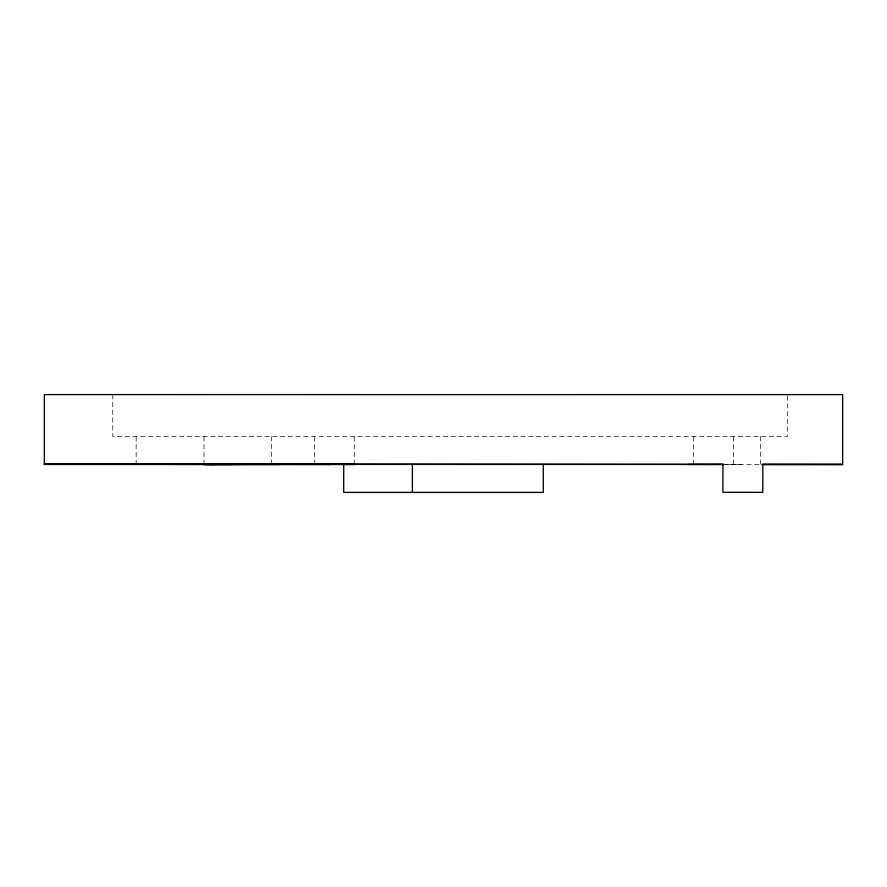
<?xml version="1.0" encoding="UTF-8"?>
<svg xmlns="http://www.w3.org/2000/svg" width="887" height="887" viewBox="0 0 887 887"><rect width="100%" height="100%" fill="white"/><g stroke="black" fill="none" stroke-linecap="round" stroke-linejoin="round"><path stroke-width="0.67" stroke-dasharray="4.43 3.33" d="M112.771 394.593L112.771 436.504L787.334 436.526L787.334 394.615M136.154 464.455L136.154 436.515M204.01 464.455L204.01 436.515M314.342 464.444L314.342 436.504M354.257 464.444L354.257 436.504M693.534 464.455L693.534 436.515M733.449 464.455L733.449 436.515M723.47 464.455L761.09 464.466M725.289 464.433L741.621 464.422L725.577 464.389M760.392 436.515L760.392 464.466M271.433 436.515L271.433 464.466"/><path stroke-width="1.33" d="M136.154 464.344L723.47 464.455M343.712 464.466L343.712 492.407L543.287 492.407L543.287 464.466M412.388 492.396L412.388 464.455M344.278 464.444L354.556 464.455L44.35 464.466L44.35 394.593L842.65 394.615L842.65 464.466L762.82 464.433L762.798 492.352L722.883 492.318L722.905 464.378L44.35 463.901M208.822 464.444L330.596 464.466M214.111 464.411L204.01 464.455L279.682 464.455M222.515 464.411L204.01 464.455M761.767 464.466L842.65 464.466L762.82 464.433M688.545 464.466L723.925 464.433M240.51 464.433L44.35 464.167L231.518 464.466M244.468 464.356L246.375 464.411"/></g></svg>
